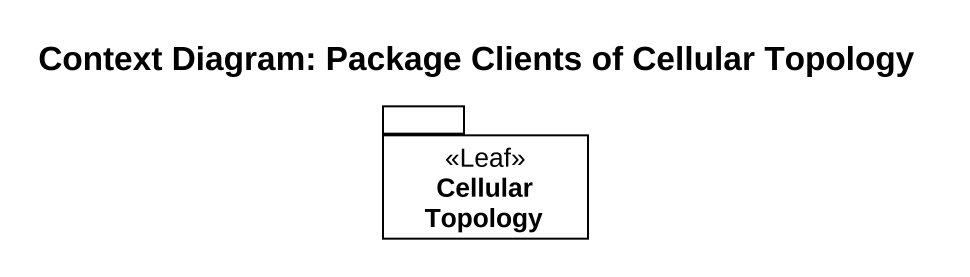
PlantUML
@startuml
title Context Diagram: Package Clients of Cellular Topology
package "Cellular Topology" as Cellular_Topology <<Leaf>> {
}
@enduml
